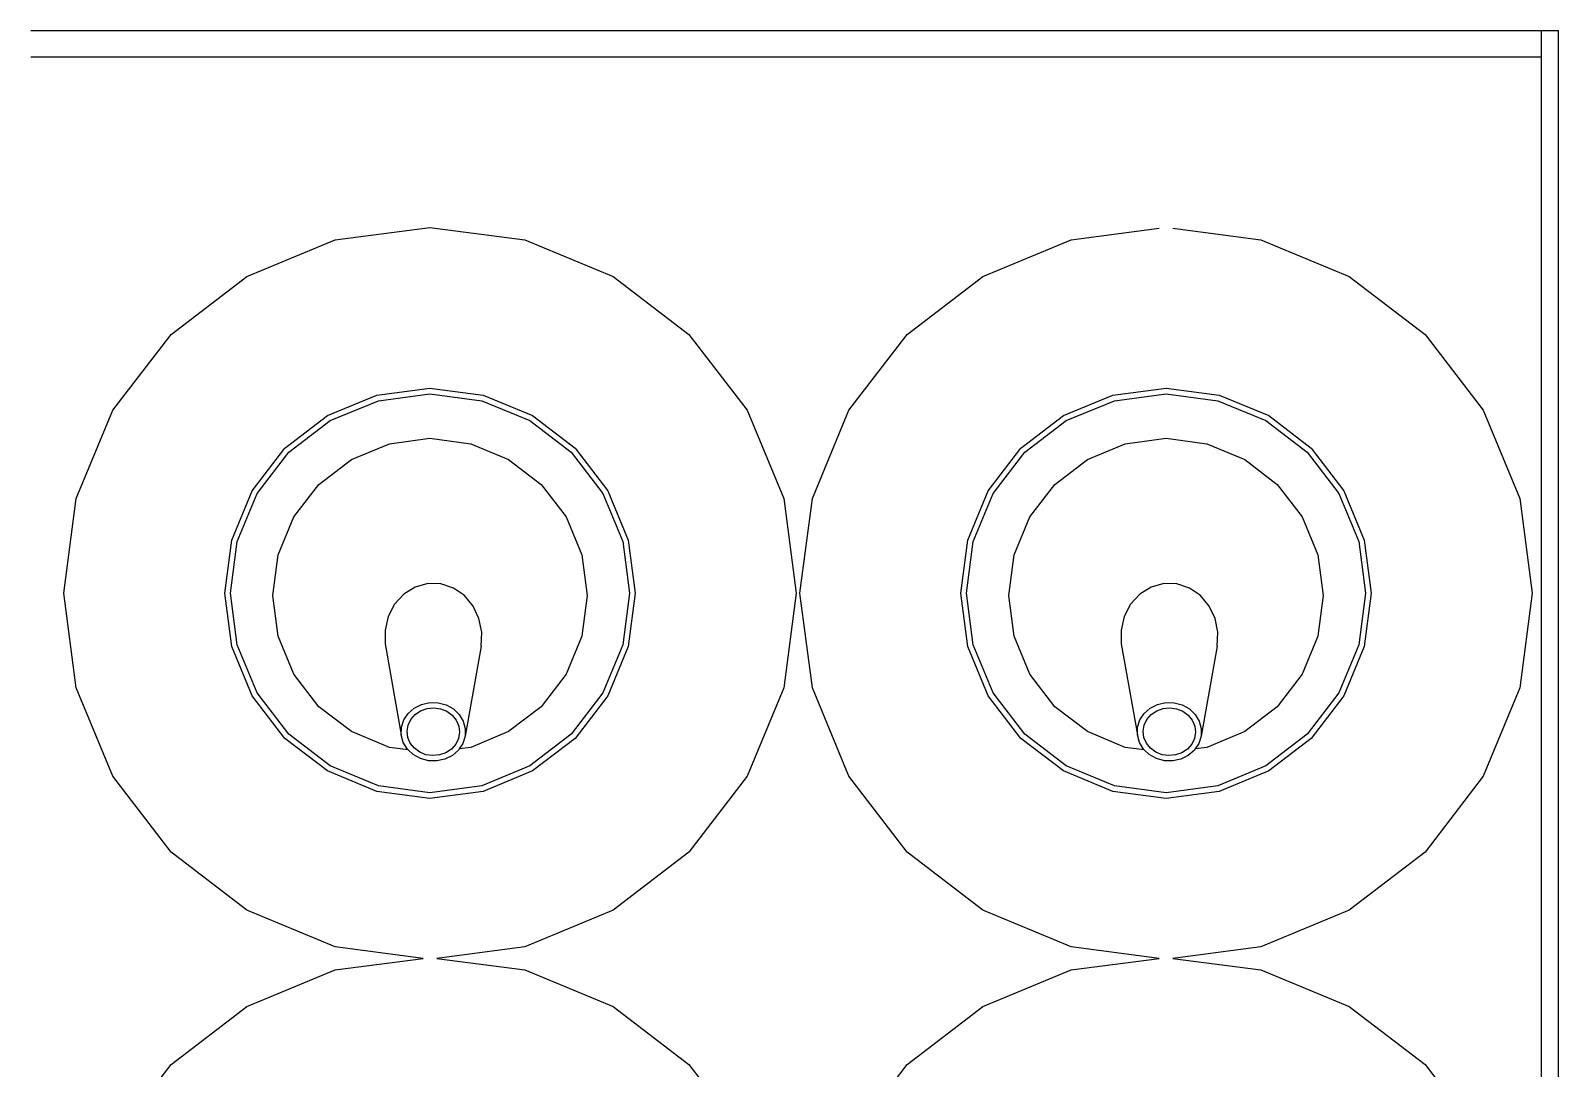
# Model space of a CAD drawing. Header units: millimetres. Extents: x 2562 to 7288, y 778 to 5635.
# Drawn here: x 5883.85 to 5901.34, y 1710.43 to 1722.32 of the extents above; entities that cross this region are included whole.
import ezdxf

# ---------------------------------------------------------------- set-up
doc = ezdxf.new("R2010")
doc.units = ezdxf.units.MM
doc.layers.add('0-gnl-gor3', color=252, linetype='Continuous')
doc.layers.add('2-tef-sabit', color=251, linetype='Continuous')

# ---------------------------------------------------------------- blocks, each defined once
blk = doc.blocks.new('ice well')
at = {"layer": '0-gnl-gor3'}
for p, q in [((63092.92, 6393.75), (63092.92, 6220.89)), ((63095.92, 6393.75), (63095.92, 6220.89)), ((63020.63, 6388.53), (63031.48, 6389.95)), ((63031.48, 6389.95), (63042.32, 6388.53)), ((63010.52, 6384.34), (63020.63, 6388.53)), ((63042.32, 6388.53), (63052.43, 6384.34)), ((62968.82, 6384.34), (62977.5, 6377.68)), ((63001.84, 6377.68), (63010.52, 6384.34)), ((63052.43, 6384.34), (63061.11, 6377.68)), ((62977.5, 6377.68), (62984.16, 6369)), ((62995.18, 6369), (63001.84, 6377.68)), ((63061.11, 6377.68), (63067.77, 6369)), ((63019.73, 6368.39), (63025.39, 6370.74)), ((63025.39, 6370.74), (63031.48, 6371.54)), ((63025.56, 6370.1), (63031.48, 6370.88)), ((63031.48, 6371.54), (63037.56, 6370.74)), ((63031.48, 6370.88), (63037.39, 6370.1)), ((63037.56, 6370.74), (63043.22, 6368.39)), ((62984.16, 6369), (62988.35, 6358.89)), ((62990.99, 6358.89), (62995.18, 6369)), ((63020.06, 6367.82), (63025.56, 6370.1)), ((63037.39, 6370.1), (63042.89, 6367.82)), ((63067.77, 6369), (63071.96, 6358.89)), ((63014.86, 6364.66), (63019.73, 6368.39)), ((63015.33, 6364.19), (63020.06, 6367.82)), ((63042.89, 6367.82), (63047.62, 6364.19)), ((63043.22, 6368.39), (63048.09, 6364.66)), ((63022.22, 6363.63), (63026.56, 6365.43)), ((63026.56, 6365.43), (63031.22, 6366.05)), ((63031.22, 6366.05), (63035.88, 6365.43)), ((63035.88, 6365.43), (63040.22, 6363.63)), ((63011.13, 6359.79), (63014.86, 6364.66)), ((63011.7, 6359.46), (63015.33, 6364.19)), ((63018.49, 6360.77), (63022.22, 6363.63)), ((63040.22, 6363.63), (63043.94, 6360.77)), ((63047.62, 6364.19), (63051.25, 6359.46)), ((63048.09, 6364.66), (63051.82, 6359.79)), ((63008.78, 6354.13), (63011.13, 6359.79)), ((63015.63, 6357.05), (63018.49, 6360.77)), ((63043.94, 6360.77), (63046.8, 6357.05)), ((63051.82, 6359.79), (63054.17, 6354.13)), ((62988.35, 6358.89), (62989.67, 6348.83)), ((62989.67, 6348.83), (62990.99, 6358.89)), ((63009.42, 6353.96), (63011.7, 6359.46)), ((63051.25, 6359.46), (63053.53, 6353.96)), ((63071.96, 6358.89), (63073.38, 6348.05)), ((63013.83, 6352.7), (63015.63, 6357.05)), ((63046.8, 6357.05), (63048.6, 6352.7)), ((63007.98, 6348.05), (63008.78, 6354.13)), ((63008.64, 6348.05), (63009.42, 6353.96)), ((63025.67, 6353.17), (63015.25, 6351.33)), ((63027.26, 6353.19), (63025.67, 6353.17)), ((63028.82, 6352.82), (63027.26, 6353.19)), ((63030.22, 6352.1), (63028.82, 6352.82)), ((63053.53, 6353.96), (63054.31, 6348.05)), ((63054.17, 6354.13), (63054.97, 6348.05)), ((63013.55, 6350.55), (63013.83, 6352.7)), ((63013.63, 6350.64), (63014.4, 6351.1)), ((63014.4, 6351.1), (63015.25, 6351.33)), ((63015.25, 6351.33), (63016.13, 6351.31)), ((63016.13, 6351.31), (63016.97, 6351.04)), ((63016.97, 6351.04), (63017.72, 6350.54)), ((63031.37, 6351.05), (63030.22, 6352.1)), ((63032.18, 6349.75), (63031.37, 6351.05)), ((63048.6, 6352.7), (63049.22, 6348.05)), ((63012.54, 6349.15), (63013, 6349.97)), ((63013, 6349.97), (63013.55, 6350.55)), ((63013.27, 6349.23), (63013.72, 6349.84)), ((63013.55, 6350.55), (63013.63, 6350.64)), ((63013.72, 6349.84), (63014.3, 6350.3)), ((63014.3, 6350.3), (63014.96, 6350.59)), ((63014.96, 6350.59), (63015.67, 6350.67)), ((63015.67, 6350.67), (63016.38, 6350.55)), ((63016.38, 6350.55), (63017.04, 6350.24)), ((63017.04, 6350.24), (63017.59, 6349.75)), ((63017.59, 6349.75), (63018.02, 6349.12)), ((63017.72, 6350.54), (63018.32, 6349.85)), ((63018.32, 6349.85), (63018.75, 6349.01)), ((63032.58, 6348.3), (63032.18, 6349.75)), ((63008.78, 6341.96), (63007.98, 6348.05)), ((63009.42, 6342.13), (63008.64, 6348.05)), ((63012.28, 6347.27), (63012.3, 6348.23)), ((63012.3, 6348.23), (63012.54, 6349.15)), ((63012.88, 6347.73), (63012.99, 6348.51)), ((63012.96, 6346.96), (63012.88, 6347.73)), ((63012.99, 6348.51), (63013.27, 6349.23)), ((63018.02, 6349.12), (63018.28, 6348.39)), ((63018.36, 6347.61), (63018.25, 6346.84)), ((63018.28, 6348.39), (63018.36, 6347.61)), ((63018.75, 6349.01), (63018.96, 6348.08)), ((63018.96, 6348.08), (63018.94, 6347.12)), ((63032.55, 6346.81), (63032.58, 6348.3)), ((63049.22, 6348.05), (63048.6, 6343.39)), ((63054.31, 6348.05), (63053.53, 6342.13)), ((63054.97, 6348.05), (63054.17, 6341.96)), ((63073.38, 6348.05), (63071.96, 6337.2)), ((62989.67, 6347.26), (62988.35, 6337.2)), ((62990.99, 6337.2), (62989.67, 6347.26)), ((63012.49, 6346.34), (63012.28, 6347.27)), ((63012.91, 6345.49), (63012.49, 6346.34)), ((63013.22, 6346.23), (63012.96, 6346.96)), ((63013.64, 6345.6), (63013.22, 6346.23)), ((63017.96, 6346.12), (63017.51, 6345.51)), ((63018.25, 6346.84), (63017.96, 6346.12)), ((63018.69, 6346.2), (63018.24, 6345.37)), ((63018.94, 6347.12), (63018.69, 6346.2)), ((63032.08, 6345.37), (63032.55, 6346.81)), ((63013.52, 6344.8), (63012.91, 6345.49)), ((63013.66, 6344.71), (63013.52, 6344.8)), ((63014.2, 6345.11), (63013.64, 6345.6)), ((63013.83, 6343.39), (63013.66, 6344.71)), ((63014.27, 6344.3), (63013.66, 6344.71)), ((63014.85, 6344.79), (63014.2, 6345.11)), ((63015.11, 6344.04), (63014.27, 6344.3)), ((63015.56, 6344.67), (63014.85, 6344.79)), ((63015.99, 6344.02), (63015.11, 6344.04)), ((63025.43, 6342.21), (63015.11, 6344.04)), ((63016.27, 6344.76), (63015.56, 6344.67)), ((63016.84, 6344.25), (63015.99, 6344.02)), ((63016.94, 6345.04), (63016.27, 6344.76)), ((63017.61, 6344.71), (63016.84, 6344.25)), ((63017.51, 6345.51), (63016.94, 6345.04)), ((63018.24, 6345.37), (63017.61, 6344.71)), ((63030.01, 6343.11), (63031.21, 6344.11)), ((63031.21, 6344.11), (63032.08, 6345.37)), ((63015.63, 6339.05), (63013.83, 6343.39)), ((63027.01, 6342.13), (63028.58, 6342.44)), ((63028.58, 6342.44), (63030.01, 6343.11)), ((63048.6, 6343.39), (63046.8, 6339.05)), ((63011.13, 6336.3), (63008.78, 6341.96)), ((63011.7, 6336.63), (63009.42, 6342.13)), ((63025.43, 6342.21), (63027.01, 6342.13)), ((63053.53, 6342.13), (63051.25, 6336.63)), ((63054.17, 6341.96), (63051.82, 6336.3)), ((63018.49, 6335.32), (63015.63, 6339.05)), ((63046.8, 6339.05), (63043.94, 6335.32)), ((62988.35, 6337.2), (62984.16, 6327.09)), ((62995.18, 6327.09), (62990.99, 6337.2)), ((63071.96, 6337.2), (63067.77, 6327.09)), ((63014.86, 6331.43), (63011.13, 6336.3)), ((63015.33, 6331.9), (63011.7, 6336.63)), ((63022.22, 6332.46), (63018.49, 6335.32)), ((63043.94, 6335.32), (63040.22, 6332.46)), ((63051.25, 6336.63), (63047.62, 6331.9)), ((63051.82, 6336.3), (63048.09, 6331.43)), ((63020.06, 6328.27), (63015.33, 6331.9)), ((63026.56, 6330.66), (63022.22, 6332.46)), ((63040.22, 6332.46), (63035.88, 6330.66)), ((63047.62, 6331.9), (63042.89, 6328.27)), ((63019.73, 6327.7), (63014.86, 6331.43)), ((63031.22, 6330.05), (63026.56, 6330.66)), ((63035.88, 6330.66), (63031.22, 6330.05)), ((63048.09, 6331.43), (63043.22, 6327.7)), ((62984.16, 6327.09), (62977.5, 6318.41)), ((63001.84, 6318.41), (62995.18, 6327.09)), ((63025.39, 6325.35), (63019.73, 6327.7)), ((63025.56, 6325.99), (63020.06, 6328.27)), ((63042.89, 6328.27), (63037.39, 6325.99)), ((63043.22, 6327.7), (63037.56, 6325.35)), ((63067.77, 6327.09), (63061.11, 6318.41)), ((63031.48, 6324.55), (63025.39, 6325.35)), ((63031.48, 6325.21), (63025.56, 6325.99)), ((63037.39, 6325.99), (63031.48, 6325.21)), ((63037.56, 6325.35), (63031.48, 6324.55)), ((62977.5, 6318.41), (62968.82, 6311.75)), ((63010.52, 6311.75), (63001.84, 6318.41)), ((63061.11, 6318.41), (63052.43, 6311.75)), ((63020.63, 6307.56), (63010.52, 6311.75)), ((63052.43, 6311.75), (63042.32, 6307.56)), ((63031.48, 6306.14), (63020.63, 6307.56)), ((63042.32, 6307.56), (63031.48, 6306.14)), ((63020.63, 6304.29), (63031.48, 6305.72)), ((63031.48, 6305.72), (63042.32, 6304.29)), ((63010.52, 6300.1), (63020.63, 6304.29)), ((63042.32, 6304.29), (63052.43, 6300.1)), ((62968.82, 6300.1), (62977.5, 6293.44)), ((63001.84, 6293.44), (63010.52, 6300.1)), ((63052.43, 6300.1), (63061.11, 6293.44)), ((62977.5, 6293.44), (62984.16, 6284.76)), ((62995.18, 6284.76), (63001.84, 6293.44)), ((63061.11, 6293.44), (63067.77, 6284.76)), ((63019.73, 6284.15), (63025.39, 6286.5)), ((63025.39, 6286.5), (63031.48, 6287.3)), ((63025.56, 6285.87), (63031.48, 6286.65)), ((63031.48, 6287.3), (63037.56, 6286.5)), ((63031.48, 6286.65), (63037.39, 6285.87)), ((63037.56, 6286.5), (63043.22, 6284.15)), ((62984.16, 6284.76), (62988.35, 6274.66)), ((62990.99, 6274.66), (62995.18, 6284.76)), ((63020.06, 6283.59), (63025.56, 6285.87)), ((63037.39, 6285.87), (63042.89, 6283.59)), ((63067.77, 6284.76), (63071.96, 6274.66)), ((63014.86, 6280.42), (63019.73, 6284.15)), ((63015.33, 6279.96), (63020.06, 6283.59)), ((63042.89, 6283.59), (63047.62, 6279.96)), ((63043.22, 6284.15), (63048.09, 6280.42)), ((63022.22, 6279.4), (63026.56, 6281.2)), ((63026.56, 6281.2), (63031.22, 6281.81)), ((63031.22, 6281.81), (63035.88, 6281.2)), ((63035.88, 6281.2), (63040.22, 6279.4)), ((63011.13, 6275.56), (63014.86, 6280.42)), ((63011.7, 6275.23), (63015.33, 6279.96)), ((63018.49, 6276.54), (63022.22, 6279.4)), ((63040.22, 6279.4), (63043.94, 6276.54)), ((63047.62, 6279.96), (63051.25, 6275.23)), ((63048.09, 6280.42), (63051.82, 6275.56)), ((63015.63, 6272.81), (63018.49, 6276.54)), ((63043.94, 6276.54), (63046.8, 6272.81)), ((62988.35, 6274.66), (62989.67, 6264.6)), ((62989.67, 6264.6), (62990.99, 6274.66)), ((63008.78, 6269.89), (63011.13, 6275.56)), ((63009.42, 6269.72), (63011.7, 6275.23)), ((63051.25, 6275.23), (63053.53, 6269.72)), ((63051.82, 6275.56), (63054.17, 6269.89)), ((63071.96, 6274.66), (63073.28, 6264.6)), ((63013.83, 6268.47), (63015.63, 6272.81)), ((63046.8, 6272.81), (63048.6, 6268.47)), ((63007.98, 6263.81), (63008.78, 6269.89)), ((63008.64, 6263.81), (63009.42, 6269.72)), ((63025.67, 6268.94), (63015.25, 6267.09)), ((63027.26, 6268.95), (63025.67, 6268.94)), ((63028.82, 6268.59), (63027.26, 6268.95)), ((63053.53, 6269.72), (63054.31, 6263.81)), ((63054.17, 6269.89), (63054.97, 6263.81)), ((63013.55, 6266.31), (63013.83, 6268.47)), ((63014.4, 6266.86), (63015.25, 6267.09)), ((63015.25, 6267.09), (63016.13, 6267.07)), ((63016.13, 6267.07), (63016.97, 6266.8)), ((63030.22, 6267.86), (63028.82, 6268.59)), ((63031.37, 6266.81), (63030.22, 6267.86)), ((63048.6, 6268.47), (63049.22, 6263.81)), ((63012.54, 6264.91), (63013, 6265.73)), ((63013, 6265.73), (63013.55, 6266.31)), ((63013.27, 6264.99), (63013.72, 6265.6)), ((63013.55, 6266.31), (63013.63, 6266.4)), ((63013.63, 6266.4), (63014.4, 6266.86)), ((63013.72, 6265.6), (63014.3, 6266.06)), ((63014.3, 6266.06), (63014.96, 6266.35)), ((63014.96, 6266.35), (63015.67, 6266.44)), ((63015.67, 6266.44), (63016.38, 6266.32)), ((63016.38, 6266.32), (63017.04, 6266)), ((63016.97, 6266.8), (63017.72, 6266.31)), ((63017.04, 6266), (63017.59, 6265.51)), ((63017.59, 6265.51), (63018.02, 6264.88)), ((63017.72, 6266.31), (63018.32, 6265.61)), ((63018.32, 6265.61), (63018.75, 6264.77)), ((63032.18, 6265.52), (63031.37, 6266.81)), ((63032.58, 6264.07), (63032.18, 6265.52)), ((63008.78, 6257.73), (63007.98, 6263.81)), ((63009.42, 6257.9), (63008.64, 6263.81)), ((63012.28, 6263.03), (63012.3, 6263.99)), ((63012.3, 6263.99), (63012.54, 6264.91)), ((63012.88, 6263.5), (63012.99, 6264.27)), ((63012.99, 6264.27), (63013.27, 6264.99)), ((63018.02, 6264.88), (63018.28, 6264.15)), ((63018.28, 6264.15), (63018.36, 6263.37)), ((63018.75, 6264.77), (63018.96, 6263.84)), ((63018.96, 6263.84), (63018.94, 6262.88)), ((63032.55, 6262.57), (63032.58, 6264.07)), ((63049.22, 6263.81), (63048.6, 6259.15)), ((63054.31, 6263.81), (63053.53, 6257.9)), ((63054.97, 6263.81), (63054.17, 6257.73)), ((62989.67, 6263.02), (62988.35, 6252.96)), ((62990.99, 6252.96), (62989.67, 6263.02)), ((63012.49, 6262.1), (63012.28, 6263.03)), ((63012.91, 6261.26), (63012.49, 6262.1)), ((63012.96, 6262.72), (63012.88, 6263.5)), ((63013.22, 6261.99), (63012.96, 6262.72)), ((63013.64, 6261.36), (63013.22, 6261.99)), ((63017.96, 6261.88), (63017.51, 6261.27)), ((63018.25, 6262.6), (63017.96, 6261.88)), ((63018.69, 6261.96), (63018.24, 6261.14)), ((63018.36, 6263.37), (63018.25, 6262.6)), ((63018.94, 6262.88), (63018.69, 6261.96)), ((63032.08, 6261.14), (63032.55, 6262.57)), ((63073.28, 6263.02), (63071.96, 6252.96)), ((63013.52, 6260.57), (63012.91, 6261.26)), ((63013.66, 6260.48), (63013.52, 6260.57)), ((63014.2, 6260.87), (63013.64, 6261.36)), ((63013.83, 6259.15), (63013.66, 6260.48)), ((63014.27, 6260.07), (63013.66, 6260.48)), ((63014.85, 6260.55), (63014.2, 6260.87)), ((63015.56, 6260.44), (63014.85, 6260.55)), ((63016.27, 6260.52), (63015.56, 6260.44)), ((63016.94, 6260.81), (63016.27, 6260.52)), ((63017.61, 6260.47), (63016.84, 6260.01)), ((63017.51, 6261.27), (63016.94, 6260.81)), ((63018.24, 6261.14), (63017.61, 6260.47)), ((63031.21, 6259.88), (63032.08, 6261.14)), ((63015.63, 6254.81), (63013.83, 6259.15)), ((63015.11, 6259.8), (63014.27, 6260.07)), ((63015.99, 6259.78), (63015.11, 6259.8)), ((63025.43, 6257.97), (63015.11, 6259.8)), ((63016.84, 6260.01), (63015.99, 6259.78)), ((63028.58, 6258.2), (63030.01, 6258.87)), ((63030.01, 6258.87), (63031.21, 6259.88)), ((63048.6, 6259.15), (63046.8, 6254.81)), ((63011.13, 6252.06), (63008.78, 6257.73)), ((63011.7, 6252.39), (63009.42, 6257.9)), ((63025.43, 6257.97), (63027.01, 6257.9)), ((63027.01, 6257.9), (63028.58, 6258.2)), ((63053.53, 6257.9), (63051.25, 6252.39)), ((63054.17, 6257.73), (63051.82, 6252.06)), ((63018.49, 6251.08), (63015.63, 6254.81)), ((63046.8, 6254.81), (63043.94, 6251.08)), ((62988.35, 6252.96), (62984.16, 6242.85)), ((62995.18, 6242.85), (62990.99, 6252.96)), ((63014.86, 6247.2), (63011.13, 6252.06)), ((63015.33, 6247.66), (63011.7, 6252.39)), ((63051.25, 6252.39), (63047.62, 6247.66)), ((63051.82, 6252.06), (63048.09, 6247.2)), ((63071.96, 6252.96), (63067.77, 6242.85)), ((63022.22, 6248.22), (63018.49, 6251.08)), ((63043.94, 6251.08), (63040.22, 6248.22)), ((63026.56, 6246.42), (63022.22, 6248.22)), ((63040.22, 6248.22), (63035.88, 6246.42)), ((63019.73, 6243.46), (63014.86, 6247.2)), ((63020.06, 6244.03), (63015.33, 6247.66)), ((63031.22, 6245.81), (63026.56, 6246.42)), ((63035.88, 6246.42), (63031.22, 6245.81)), ((63047.62, 6247.66), (63042.89, 6244.03)), ((63048.09, 6247.2), (63043.22, 6243.46)), ((62984.16, 6242.85), (62977.5, 6234.17)), ((63001.84, 6234.17), (62995.18, 6242.85)), ((63025.39, 6241.12), (63019.73, 6243.46)), ((63025.56, 6241.75), (63020.06, 6244.03)), ((63042.89, 6244.03), (63037.39, 6241.75)), ((63043.22, 6243.46), (63037.56, 6241.12)), ((63067.77, 6242.85), (63061.11, 6234.17)), ((63031.48, 6240.32), (63025.39, 6241.12)), ((63031.48, 6240.97), (63025.56, 6241.75)), ((63037.39, 6241.75), (63031.48, 6240.97)), ((63037.56, 6241.12), (63031.48, 6240.32)), ((62977.5, 6234.17), (62968.82, 6227.51)), ((63010.52, 6227.51), (63001.84, 6234.17)), ((63061.11, 6234.17), (63052.43, 6227.51)), ((63020.63, 6223.33), (63010.52, 6227.51)), ((63052.43, 6227.51), (63042.32, 6223.33)), ((63031.48, 6221.9), (63020.63, 6223.33)), ((63042.32, 6223.33), (63031.48, 6221.9)), ((63095.92, 6220.89), (62403.94, 6220.89)), ((63095.92, 6220.89), (63095.92, 6218.89)), ((62401.94, 6218.89), (63095.92, 6218.89))]:
    blk.add_line(p, q, dxfattribs=at)
blk = doc.blocks.new('DELIUNIT')
at = {"layer": '0-gnl-gor3', "xscale": 0.1, "yscale": 0.1, "zscale": 0.1, "rotation": 180}
blk.add_blockref('ice well', (6032.873, 639.376), dxfattribs=at)

msp = doc.modelspace()

# ---------------------------------------------------------------- block references
at = {"layer": '2-tef-sabit', "rotation": 270}
msp.add_blockref('DELIUNIT', (5883.854, 1445.602), dxfattribs=at)

doc.saveas('drawing.dxf')
